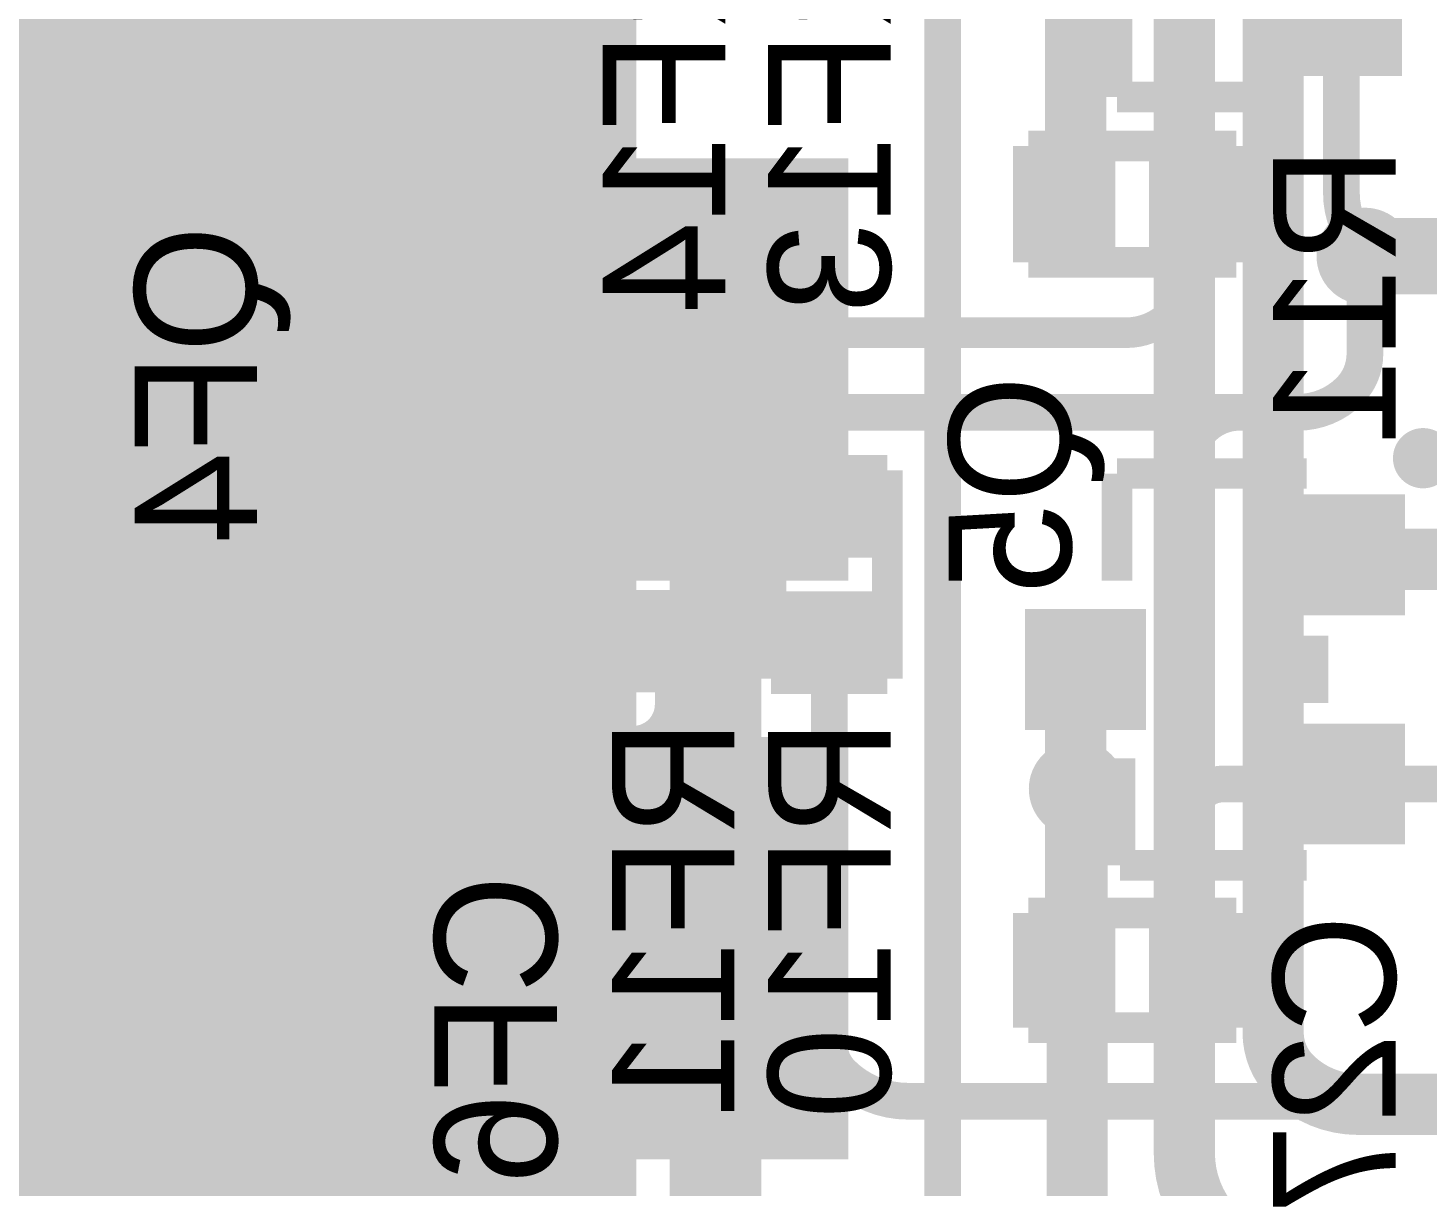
# Model space of a CAD drawing. Header units: millimetres. Extents: x 2.38 to 5.41, y 1.88 to 4.71.
# Drawn here: x 3.4032 to 3.8606, y 3.626 to 4.0045 of the extents above; entities that cross this region are included whole.
import ezdxf

# ---------------------------------------------------------------- set-up
doc = ezdxf.new("R2010")
doc.units = ezdxf.units.MM
doc.header["$MEASUREMENT"] = 0
for name, color, linetype in [('BottomLayer', 5, 'Continuous'), ('BottomOverlay', 54, 'Continuous'), ('BottomPaste', 16, 'Continuous'), ('BottomSolder', 6, 'Continuous'), ('MultiLayer', 9, 'Continuous'), ('TopLayer', 1, 'Continuous'), ('TopPaste', 8, 'Continuous'), ('TopSolder', 216, 'Continuous'), ('ViaHoleLayer', 16, 'Continuous')]:
    doc.layers.add(name, color=color, linetype=linetype)

# ---------------------------------------------------------------- blocks, each defined once
blk = doc.blocks.new('UC200T_37')
at = {"layer": 'TopLayer'}
for points in [[(-0.3622, 0.12402), (-0.28346, 0.12402), (-0.3622, 0.25394), (-0.28346, 0.25394)], [(-0.23622, 0.12402), (-0.15748, 0.12402), (-0.23622, 0.25394), (-0.15748, 0.25394)], [(-0.10236, 0.12402), (-0.02362, 0.12402), (-0.10236, 0.25394), (-0.02362, 0.25394)], [(-0.3622, -0.06496), (-0.28346, -0.06496), (-0.3622, 0.06496), (-0.28346, 0.06496)], [(-0.23622, -0.06496), (-0.15748, -0.06496), (-0.23622, 0.06496), (-0.15748, 0.06496)]]:
    blk.add_solid(points, dxfattribs=at)
at = {"layer": 'TopPaste'}
for points in [[(-0.3622, 0.12402), (-0.28346, 0.12402), (-0.3622, 0.25394), (-0.28346, 0.25394)], [(-0.23622, 0.12402), (-0.15748, 0.12402), (-0.23622, 0.25394), (-0.15748, 0.25394)], [(-0.10236, 0.12402), (-0.02362, 0.12402), (-0.10236, 0.25394), (-0.02362, 0.25394)], [(-0.3622, -0.06496), (-0.28346, -0.06496), (-0.3622, 0.06496), (-0.28346, 0.06496)], [(-0.23622, -0.06496), (-0.15748, -0.06496), (-0.23622, 0.06496), (-0.15748, 0.06496)]]:
    blk.add_solid(points, dxfattribs=at)
at = {"layer": 'TopSolder'}
for points in [[(-0.3662, 0.12002), (-0.27946, 0.12002), (-0.3662, 0.25794), (-0.27946, 0.25794)], [(-0.24022, 0.12002), (-0.15348, 0.12002), (-0.24022, 0.25794), (-0.15348, 0.25794)], [(-0.10636, 0.12002), (-0.01962, 0.12002), (-0.10636, 0.25794), (-0.01962, 0.25794)], [(-0.3662, -0.06896), (-0.27946, -0.06896), (-0.3662, 0.06896), (-0.27946, 0.06896)], [(-0.24022, -0.06896), (-0.15348, -0.06896), (-0.24022, 0.06896), (-0.15348, 0.06896)]]:
    blk.add_solid(points, dxfattribs=at)
blk = doc.blocks.new('R__0402_B_75')
at = {"layer": 'BottomLayer'}
for points in [[(-0.0275, 0.0125), (-0.0275, -0.0125), (-0.0095, 0.0125), (-0.0095, -0.0125)], [(0.0095, 0.0125), (0.0095, -0.0125), (0.0275, 0.0125), (0.0275, -0.0125)]]:
    blk.add_solid(points, dxfattribs=at)
at = {"layer": 'BottomOverlay', "const_width": 0.01}
for points in [[(-0.034, -0.019), (-0.034, 0.019)], [(0.034, 0.019), (-0.034, 0.019)], [(0.034, -0.019), (0.034, 0.019)], [(0.034, -0.019), (-0.034, -0.019)]]:
    blk.add_lwpolyline(points, dxfattribs=at)
at = {"layer": 'BottomPaste'}
for points in [[(-0.0275, 0.0125), (-0.0275, -0.0125), (-0.0095, 0.0125), (-0.0095, -0.0125)], [(0.0095, 0.0125), (0.0095, -0.0125), (0.0275, 0.0125), (0.0275, -0.0125)]]:
    blk.add_solid(points, dxfattribs=at)
at = {"layer": 'BottomSolder'}
for points in [[(-0.0315, 0.0165), (-0.0315, -0.0165), (-0.0055, 0.0165), (-0.0055, -0.0165)], [(0.0055, 0.0165), (0.0055, -0.0165), (0.0315, 0.0165), (0.0315, -0.0165)]]:
    blk.add_solid(points, dxfattribs=at)
blk = doc.blocks.new('R__0402_B_76')
at = {"layer": 'BottomLayer'}
for points in [[(-0.0275, 0.0125), (-0.0275, -0.0125), (-0.0095, 0.0125), (-0.0095, -0.0125)], [(0.0095, 0.0125), (0.0095, -0.0125), (0.0275, 0.0125), (0.0275, -0.0125)]]:
    blk.add_solid(points, dxfattribs=at)
at = {"layer": 'BottomOverlay', "const_width": 0.01}
for points in [[(-0.034, -0.019), (-0.034, 0.019)], [(0.034, 0.019), (-0.034, 0.019)], [(0.034, -0.019), (0.034, 0.019)], [(0.034, -0.019), (-0.034, -0.019)]]:
    blk.add_lwpolyline(points, dxfattribs=at)
at = {"layer": 'BottomPaste'}
for points in [[(-0.0275, 0.0125), (-0.0275, -0.0125), (-0.0095, 0.0125), (-0.0095, -0.0125)], [(0.0095, 0.0125), (0.0095, -0.0125), (0.0275, 0.0125), (0.0275, -0.0125)]]:
    blk.add_solid(points, dxfattribs=at)
at = {"layer": 'BottomSolder'}
for points in [[(-0.0315, 0.0165), (-0.0315, -0.0165), (-0.0055, 0.0165), (-0.0055, -0.0165)], [(0.0055, 0.0165), (0.0055, -0.0165), (0.0315, 0.0165), (0.0315, -0.0165)]]:
    blk.add_solid(points, dxfattribs=at)
blk = doc.blocks.new('R__0402_B_104')
at = {"layer": 'BottomLayer'}
for points in [[(-0.0275, 0.0125), (-0.0275, -0.0125), (-0.0095, 0.0125), (-0.0095, -0.0125)], [(0.0095, 0.0125), (0.0095, -0.0125), (0.0275, 0.0125), (0.0275, -0.0125)]]:
    blk.add_solid(points, dxfattribs=at)
at = {"layer": 'BottomOverlay', "const_width": 0.01}
for points in [[(-0.034, -0.019), (-0.034, 0.019)], [(-0.034, 0.019), (0.034, 0.019)], [(0.034, -0.019), (0.034, 0.019)], [(-0.034, -0.019), (0.034, -0.019)]]:
    blk.add_lwpolyline(points, dxfattribs=at)
at = {"layer": 'BottomPaste'}
for points in [[(-0.0275, 0.0125), (-0.0275, -0.0125), (-0.0095, 0.0125), (-0.0095, -0.0125)], [(0.0095, 0.0125), (0.0095, -0.0125), (0.0275, 0.0125), (0.0275, -0.0125)]]:
    blk.add_solid(points, dxfattribs=at)
at = {"layer": 'BottomSolder'}
for points in [[(-0.0315, 0.0165), (-0.0315, -0.0165), (-0.0055, 0.0165), (-0.0055, -0.0165)], [(0.0055, 0.0165), (0.0055, -0.0165), (0.0315, 0.0165), (0.0315, -0.0165)]]:
    blk.add_solid(points, dxfattribs=at)
blk = doc.blocks.new('SOT23_3_B_113')
at = {"layer": 'BottomLayer'}
for points in [[(-0.02166, 0.05807), (-0.05316, 0.05807), (-0.02166, 0.02657), (-0.05316, 0.02657)], [(0.05314, 0.05807), (0.02165, 0.05807), (0.05314, 0.02657), (0.02165, 0.02657)], [(0.01574, -0.02657), (-0.01575, -0.02657), (0.01574, -0.05807), (-0.01575, -0.05807)]]:
    blk.add_solid(points, dxfattribs=at)
at = {"layer": 'BottomOverlay'}
for points, const_width in [([(-0.06409, 0.068, 1), (-0.07393, 0.068, 1)], 0.00984), ([(-0.07639, 0.068, 1), (-0.07147, 0.068, 1)], 0.00492), ([(-0.06655, 0.068, 1), (-0.06162, 0.068, 1)], 0.00492)]:
    blk.add_lwpolyline(points, format="xyb", close=True, dxfattribs=dict(at, const_width=const_width))
at = {"layer": 'BottomOverlay', "const_width": 0.01}
for points in [[(0.01099, 0.032), (-0.01101, 0.032)], [(-0.06401, -0.032), (-0.06401, 0.03)], [(0.06399, -0.031), (0.06399, 0.03)], [(-0.02901, -0.032), (-0.06401, -0.032)], [(0.06399, -0.031), (0.02899, -0.031)]]:
    blk.add_lwpolyline(points, dxfattribs=at)
at = {"layer": 'BottomPaste'}
for points in [[(-0.02166, 0.05807), (-0.05316, 0.05807), (-0.02166, 0.02657), (-0.05316, 0.02657)], [(0.05314, 0.05807), (0.02165, 0.05807), (0.05314, 0.02657), (0.02165, 0.02657)], [(0.01574, -0.02657), (-0.01575, -0.02657), (0.01574, -0.05807), (-0.01575, -0.05807)]]:
    blk.add_solid(points, dxfattribs=at)
at = {"layer": 'BottomSolder'}
for points in [[(-0.01766, 0.06207), (-0.05716, 0.06207), (-0.01766, 0.02257), (-0.05716, 0.02257)], [(0.05714, 0.06207), (0.01765, 0.06207), (0.05714, 0.02257), (0.01765, 0.02257)], [(0.01974, -0.02257), (-0.01975, -0.02257), (0.01974, -0.06207), (-0.01975, -0.06207)]]:
    blk.add_solid(points, dxfattribs=at)
blk = doc.blocks.new('SOT23_3_B_114')
at = {"layer": 'BottomLayer'}
for points in [[(-0.02166, 0.05807), (-0.05316, 0.05807), (-0.02166, 0.02657), (-0.05316, 0.02657)], [(0.05314, 0.05807), (0.02165, 0.05807), (0.05314, 0.02657), (0.02165, 0.02657)], [(0.01574, -0.02657), (-0.01575, -0.02657), (0.01574, -0.05807), (-0.01575, -0.05807)]]:
    blk.add_solid(points, dxfattribs=at)
at = {"layer": 'BottomOverlay'}
for points, const_width in [([(-0.06409, 0.068, 1), (-0.07393, 0.068, 1)], 0.00984), ([(-0.07639, 0.068, 1), (-0.07147, 0.068, 1)], 0.00492), ([(-0.06655, 0.068, 1), (-0.06162, 0.068, 1)], 0.00492)]:
    blk.add_lwpolyline(points, format="xyb", close=True, dxfattribs=dict(at, const_width=const_width))
at = {"layer": 'BottomOverlay', "const_width": 0.01}
for points in [[(0.01099, 0.032), (-0.01101, 0.032)], [(-0.06401, -0.032), (-0.06401, 0.03)], [(0.06399, -0.031), (0.06399, 0.03)], [(-0.02901, -0.032), (-0.06401, -0.032)], [(0.06399, -0.031), (0.02899, -0.031)]]:
    blk.add_lwpolyline(points, dxfattribs=at)
at = {"layer": 'BottomPaste'}
for points in [[(-0.02166, 0.05807), (-0.05316, 0.05807), (-0.02166, 0.02657), (-0.05316, 0.02657)], [(0.05314, 0.05807), (0.02165, 0.05807), (0.05314, 0.02657), (0.02165, 0.02657)], [(0.01574, -0.02657), (-0.01575, -0.02657), (0.01574, -0.05807), (-0.01575, -0.05807)]]:
    blk.add_solid(points, dxfattribs=at)
at = {"layer": 'BottomSolder'}
for points in [[(-0.01766, 0.06207), (-0.05716, 0.06207), (-0.01766, 0.02257), (-0.05716, 0.02257)], [(0.05714, 0.06207), (0.01765, 0.06207), (0.05714, 0.02257), (0.01765, 0.02257)], [(0.01974, -0.02257), (-0.01975, -0.02257), (0.01974, -0.06207), (-0.01975, -0.06207)]]:
    blk.add_solid(points, dxfattribs=at)
blk = doc.blocks.new('SOT23_3_B_120')
at = {"layer": 'BottomLayer'}
for points in [[(-0.02166, 0.05807), (-0.05316, 0.05807), (-0.02166, 0.02657), (-0.05316, 0.02657)], [(0.05314, 0.05807), (0.02165, 0.05807), (0.05314, 0.02657), (0.02165, 0.02657)], [(0.01574, -0.02657), (-0.01575, -0.02657), (0.01574, -0.05807), (-0.01575, -0.05807)]]:
    blk.add_solid(points, dxfattribs=at)
at = {"layer": 'BottomOverlay'}
for points, const_width in [([(-0.06409, 0.068, 1), (-0.07393, 0.068, 1)], 0.00984), ([(-0.07639, 0.068, 1), (-0.07147, 0.068, 1)], 0.00492), ([(-0.06655, 0.068, 1), (-0.06162, 0.068, 1)], 0.00492)]:
    blk.add_lwpolyline(points, format="xyb", close=True, dxfattribs=dict(at, const_width=const_width))
at = {"layer": 'BottomOverlay', "const_width": 0.01}
for points in [[(0.01099, 0.032), (-0.01101, 0.032)], [(-0.06401, -0.032), (-0.06401, 0.03)], [(0.06399, -0.031), (0.06399, 0.03)], [(-0.02901, -0.032), (-0.06401, -0.032)], [(0.06399, -0.031), (0.02899, -0.031)]]:
    blk.add_lwpolyline(points, dxfattribs=at)
at = {"layer": 'BottomPaste'}
for points in [[(-0.02166, 0.05807), (-0.05316, 0.05807), (-0.02166, 0.02657), (-0.05316, 0.02657)], [(0.05314, 0.05807), (0.02165, 0.05807), (0.05314, 0.02657), (0.02165, 0.02657)], [(0.01574, -0.02657), (-0.01575, -0.02657), (0.01574, -0.05807), (-0.01575, -0.05807)]]:
    blk.add_solid(points, dxfattribs=at)
at = {"layer": 'BottomSolder'}
for points in [[(-0.01766, 0.06207), (-0.05716, 0.06207), (-0.01766, 0.02257), (-0.05716, 0.02257)], [(0.05714, 0.06207), (0.01765, 0.06207), (0.05714, 0.02257), (0.01765, 0.02257)], [(0.01974, -0.02257), (-0.01975, -0.02257), (0.01974, -0.06207), (-0.01975, -0.06207)]]:
    blk.add_solid(points, dxfattribs=at)
blk = doc.blocks.new('SOT23_3_B_121')
at = {"layer": 'BottomLayer'}
for points in [[(-0.02166, 0.05807), (-0.05316, 0.05807), (-0.02166, 0.02657), (-0.05316, 0.02657)], [(0.05314, 0.05807), (0.02165, 0.05807), (0.05314, 0.02657), (0.02165, 0.02657)], [(0.01574, -0.02657), (-0.01575, -0.02657), (0.01574, -0.05807), (-0.01575, -0.05807)]]:
    blk.add_solid(points, dxfattribs=at)
at = {"layer": 'BottomOverlay'}
for points, const_width in [([(-0.06409, 0.068, 1), (-0.07393, 0.068, 1)], 0.00984), ([(-0.07639, 0.068, 1), (-0.07147, 0.068, 1)], 0.00492), ([(-0.06655, 0.068, 1), (-0.06162, 0.068, 1)], 0.00492)]:
    blk.add_lwpolyline(points, format="xyb", close=True, dxfattribs=dict(at, const_width=const_width))
at = {"layer": 'BottomOverlay', "const_width": 0.01}
for points in [[(0.01099, 0.032), (-0.01101, 0.032)], [(-0.06401, -0.032), (-0.06401, 0.03)], [(0.06399, -0.031), (0.06399, 0.03)], [(-0.02901, -0.032), (-0.06401, -0.032)], [(0.06399, -0.031), (0.02899, -0.031)]]:
    blk.add_lwpolyline(points, dxfattribs=at)
at = {"layer": 'BottomPaste'}
for points in [[(-0.02166, 0.05807), (-0.05316, 0.05807), (-0.02166, 0.02657), (-0.05316, 0.02657)], [(0.05314, 0.05807), (0.02165, 0.05807), (0.05314, 0.02657), (0.02165, 0.02657)], [(0.01574, -0.02657), (-0.01575, -0.02657), (0.01574, -0.05807), (-0.01575, -0.05807)]]:
    blk.add_solid(points, dxfattribs=at)
at = {"layer": 'BottomSolder'}
for points in [[(-0.01766, 0.06207), (-0.05716, 0.06207), (-0.01766, 0.02257), (-0.05716, 0.02257)], [(0.05714, 0.06207), (0.01765, 0.06207), (0.05714, 0.02257), (0.01765, 0.02257)], [(0.01974, -0.02257), (-0.01975, -0.02257), (0.01974, -0.06207), (-0.01975, -0.06207)]]:
    blk.add_solid(points, dxfattribs=at)
blk = doc.blocks.new('C__0402_B_150')
at = {"layer": 'BottomLayer'}
for points in [[(-0.0275, 0.0125), (-0.0275, -0.0125), (-0.0095, 0.0125), (-0.0095, -0.0125)], [(0.0095, 0.0125), (0.0095, -0.0125), (0.0275, 0.0125), (0.0275, -0.0125)]]:
    blk.add_solid(points, dxfattribs=at)
at = {"layer": 'BottomOverlay', "const_width": 0.01}
for points in [[(-0.034, 0.019), (-0.034, -0.0185)], [(0.034, 0.019), (-0.034, 0.019)], [(0.034, 0.019), (0.034, -0.0185)], [(0.034, -0.0185), (-0.034, -0.0185)]]:
    blk.add_lwpolyline(points, dxfattribs=at)
at = {"layer": 'BottomPaste'}
for points in [[(-0.0275, 0.0125), (-0.0275, -0.0125), (-0.0095, 0.0125), (-0.0095, -0.0125)], [(0.0095, 0.0125), (0.0095, -0.0125), (0.0275, 0.0125), (0.0275, -0.0125)]]:
    blk.add_solid(points, dxfattribs=at)
at = {"layer": 'BottomSolder'}
for points in [[(-0.0315, 0.0165), (-0.0315, -0.0165), (-0.0055, 0.0165), (-0.0055, -0.0165)], [(0.0055, 0.0165), (0.0055, -0.0165), (0.0315, 0.0165), (0.0315, -0.0165)]]:
    blk.add_solid(points, dxfattribs=at)
blk = doc.blocks.new('C__0402_B_164')
at = {"layer": 'BottomLayer'}
for points in [[(-0.0275, 0.0125), (-0.0275, -0.0125), (-0.0095, 0.0125), (-0.0095, -0.0125)], [(0.0095, 0.0125), (0.0095, -0.0125), (0.0275, 0.0125), (0.0275, -0.0125)]]:
    blk.add_solid(points, dxfattribs=at)
at = {"layer": 'BottomOverlay', "const_width": 0.01}
for points in [[(-0.034, 0.019), (-0.034, -0.0185)], [(0.034, 0.019), (-0.034, 0.019)], [(0.034, 0.019), (0.034, -0.0185)], [(0.034, -0.0185), (-0.034, -0.0185)]]:
    blk.add_lwpolyline(points, dxfattribs=at)
at = {"layer": 'BottomPaste'}
for points in [[(-0.0275, 0.0125), (-0.0275, -0.0125), (-0.0095, 0.0125), (-0.0095, -0.0125)], [(0.0095, 0.0125), (0.0095, -0.0125), (0.0275, 0.0125), (0.0275, -0.0125)]]:
    blk.add_solid(points, dxfattribs=at)
at = {"layer": 'BottomSolder'}
for points in [[(-0.0315, 0.0165), (-0.0315, -0.0165), (-0.0055, 0.0165), (-0.0055, -0.0165)], [(0.0055, 0.0165), (0.0055, -0.0165), (0.0315, 0.0165), (0.0315, -0.0165)]]:
    blk.add_solid(points, dxfattribs=at)

msp = doc.modelspace()

# ---------------------------------------------------------------- linework, layer by layer
at = {"layer": 'BottomLayer'}
for points, const_width in [([(3.442, 3.95), (3.442, 4.4472)], 0.01), ([(3.415, 3.957), (3.415, 4.412)], 0.012), ([(3.7455, 3.947), (3.7455, 4.04383)], 0.02), ([(3.83232, 4.0086), (3.83232, 4.03232)], 0.012), ([(3.83232, 3.95053), (3.83232, 4.0086)], 0.012), ([(3.7825, 3.9255), (3.7825, 3.947)], 0.01), ([(3.84, 3.89807), (3.84, 3.929)], 0.012), ([(3.487, 3.905), (3.762, 3.905)], 0.01), ([(3.387, 3.879), (3.799, 3.879)], 0.012), ([(3.799, 3.879), (3.8181, 3.879)], 0.012), ([(3.782, 3.698), (3.782, 3.862)], 0.012), ([(3.56332, 3.84441), (3.66409, 3.84441)], 0.02), ([(3.83473, 3.831), (3.939, 3.831)], 0.02), ([(3.47246, 3.80442), (3.47318, 3.80544)], 0.02), ([(3.47406, 3.80633), (3.47509, 3.80704)], 0.02), ([(3.47509, 3.80704), (3.47622, 3.80757)], 0.02), ([(3.47622, 3.80757), (3.47743, 3.8079)], 0.02), ([(3.47743, 3.8079), (3.47868, 3.80801)], 0.02), ([(3.4715, 3.80083), (3.47161, 3.80208)], 0.02), ([(3.47161, 3.80208), (3.47193, 3.80328)], 0.02), ([(3.47193, 3.80328), (3.47246, 3.80442)], 0.02), ([(3.614, 3.7836), (3.614, 3.808)], 0.012), ([(3.665, 3.67266), (3.665, 3.8075)], 0.012), ([(3.7455, 3.79183), (3.74555, 3.79238)], 0.02), ([(3.7455, 3.7005), (3.7455, 3.79183)], 0.02), ([(3.74555, 3.79238), (3.74569, 3.79292)], 0.02), ([(3.74569, 3.79292), (3.74593, 3.79342)], 0.02), ([(3.74593, 3.79342), (3.74624, 3.79387)], 0.02), ([(3.74663, 3.79426), (3.74709, 3.79458)], 0.02), ([(3.74709, 3.79458), (3.74759, 3.79481)], 0.02), ([(3.74759, 3.79481), (3.74813, 3.79496)], 0.02), ([(3.74813, 3.79496), (3.74868, 3.79501)], 0.02), ([(3.74868, 3.79501), (3.74868, 3.79501)], 0.02), ([(3.563, 3.7269), (3.563, 3.771)], 0.012), ([(3.56332, 3.7706), (3.601, 3.7706)], 0.012), ([(3.79356, 3.7576), (3.83332, 3.7576)], 0.012), ([(3.83332, 3.7576), (3.87216, 3.7576)], 0.012), ([(3.444, 3.709), (3.4715, 3.709)], 0.02), ([(3.5085, 3.709), (3.5451, 3.709)], 0.012), ([(3.7455, 3.697), (3.7455, 3.7005)], 0.01), ([(3.69073, 3.654), (4.014, 3.654)], 0.012)]:
    msp.add_lwpolyline(points, dxfattribs=dict(at, const_width=const_width))
for points, const_width in [([(3.415, 3.957, -0.414214), (3.366, 3.908)], 0.012), ([(3.487, 3.905, -0.414214), (3.442, 3.95)], 0.01), ([(3.84, 3.932, -0.198912), (3.83232, 3.95053)], 0.012), ([(3.7825, 3.9255, -0.414214), (3.762, 3.905)], 0.01), ([(3.84, 3.89807, -0.198912), (3.835, 3.886)], 0.012), ([(3.835, 3.886, -0.198912), (3.8181, 3.879)], 0.012), ([(3.782, 3.862, -0.414214), (3.799, 3.879)], 0.012), ([(3.83473, 3.831, -0.414214), (3.83332, 3.83241)], 0.02), ([(3.47246, 3.80442, -0.043661), (3.47318, 3.80544)], 0.02), ([(3.47318, 3.80544, -0.04366), (3.47406, 3.80633)], 0.02), ([(3.47406, 3.80633, -0.043662), (3.47509, 3.80704)], 0.02), ([(3.47509, 3.80704, -0.04366), (3.47622, 3.80757)], 0.02), ([(3.47622, 3.80757, -0.04366), (3.47743, 3.8079)], 0.02), ([(3.47743, 3.8079, -0.043662), (3.47868, 3.80801)], 0.02), ([(3.4715, 3.80083, -0.043661), (3.47161, 3.80208)], 0.02), ([(3.47161, 3.80208, -0.04366), (3.47193, 3.80328)], 0.02), ([(3.47193, 3.80328, -0.043659), (3.47246, 3.80442)], 0.02), ([(3.7455, 3.79183, -0.043662), (3.74555, 3.79238)], 0.02), ([(3.74555, 3.79238, -0.043658), (3.74569, 3.79292)], 0.02), ([(3.74569, 3.79292, -0.043658), (3.74593, 3.79342)], 0.02), ([(3.74593, 3.79342, -0.043661), (3.74624, 3.79387)], 0.02), ([(3.74624, 3.79387, -0.04366), (3.74663, 3.79426)], 0.02), ([(3.74663, 3.79426, -0.043666), (3.74709, 3.79458)], 0.02), ([(3.74709, 3.79458, -0.04366), (3.74759, 3.79481)], 0.02), ([(3.74759, 3.79481, -0.043664), (3.74813, 3.79496)], 0.02), ([(3.74813, 3.79496, -0.04366), (3.74868, 3.79501)], 0.02), ([(3.614, 3.7836, -0.414214), (3.601, 3.7706)], 0.012), ([(3.78281, 3.74686, -0.414214), (3.79356, 3.7576)], 0.012), ([(3.563, 3.7269, -0.414214), (3.5451, 3.709)], 0.012), ([(3.351, 3.616, -0.414214), (3.444, 3.709)], 0.02), ([(3.784, 3.696, -0.414214), (3.782, 3.698)], 0.012), ([(3.669, 3.663, -0.198912), (3.665, 3.67266)], 0.012), ([(3.69073, 3.654, -0.198912), (3.669, 3.663)], 0.012)]:
    msp.add_lwpolyline(points, format="xyb", dxfattribs=dict(at, const_width=const_width))
for points, const_width in [([(3.412, 3.957, 1), (3.418, 3.957, 1)], 0.006), ([(3.4395, 3.95, 1), (3.4445, 3.95, 1)], 0.005), ([(3.82932, 3.95053, 1), (3.83532, 3.95053, 1)], 0.006), ([(3.83409, 3.93, 1), (3.84591, 3.93, 1)], 0.01181), ([(3.837, 3.932, 1), (3.843, 3.932, 1)], 0.006), ([(3.78, 3.9255, 1), (3.785, 3.9255, 1)], 0.005), ([(3.4845, 3.905, 1), (3.4895, 3.905, 1)], 0.005), ([(3.7595, 3.905, 1), (3.7645, 3.905, 1)], 0.005), ([(3.837, 3.89807, 1), (3.843, 3.89807, 1)], 0.006), ([(3.832, 3.886, 1), (3.838, 3.886, 1)], 0.006), ([(3.832, 3.886, 1), (3.838, 3.886, 1)], 0.006), ([(3.796, 3.879, 1), (3.802, 3.879, 1)], 0.006), ([(3.8151, 3.879, 1), (3.8211, 3.879, 1)], 0.006), ([(3.779, 3.862, 1), (3.785, 3.862, 1)], 0.006), ([(3.82832, 3.83241, 1), (3.83832, 3.83241, 1)], 0.01), ([(3.82973, 3.831, 1), (3.83973, 3.831, 1)], 0.01), ([(3.46818, 3.80544, 1), (3.47818, 3.80544, 1)], 0.01), ([(3.46818, 3.80544, 1), (3.47818, 3.80544, 1)], 0.01), ([(3.46906, 3.80633, 1), (3.47906, 3.80633, 1)], 0.01), ([(3.46906, 3.80633, 1), (3.47906, 3.80633, 1)], 0.01), ([(3.47009, 3.80704, 1), (3.48009, 3.80704, 1)], 0.01), ([(3.47009, 3.80704, 1), (3.48009, 3.80704, 1)], 0.01), ([(3.47122, 3.80757, 1), (3.48122, 3.80757, 1)], 0.01), ([(3.47122, 3.80757, 1), (3.48122, 3.80757, 1)], 0.01), ([(3.47243, 3.8079, 1), (3.48243, 3.8079, 1)], 0.01), ([(3.47243, 3.8079, 1), (3.48243, 3.8079, 1)], 0.01), ([(3.47368, 3.80801, 1), (3.48368, 3.80801, 1)], 0.01), ([(3.4665, 3.80083, 1), (3.4765, 3.80083, 1)], 0.01), ([(3.46661, 3.80208, 1), (3.47661, 3.80208, 1)], 0.01), ([(3.46661, 3.80208, 1), (3.47661, 3.80208, 1)], 0.01), ([(3.46693, 3.80328, 1), (3.47693, 3.80328, 1)], 0.01), ([(3.46693, 3.80328, 1), (3.47693, 3.80328, 1)], 0.01), ([(3.46746, 3.80442, 1), (3.47746, 3.80442, 1)], 0.01), ([(3.46746, 3.80442, 1), (3.47746, 3.80442, 1)], 0.01), ([(3.7405, 3.79183, 1), (3.7505, 3.79183, 1)], 0.01), ([(3.74055, 3.79238, 1), (3.75055, 3.79238, 1)], 0.01), ([(3.74055, 3.79238, 1), (3.75055, 3.79238, 1)], 0.01), ([(3.74069, 3.79292, 1), (3.75069, 3.79292, 1)], 0.01), ([(3.74069, 3.79292, 1), (3.75069, 3.79292, 1)], 0.01), ([(3.74093, 3.79342, 1), (3.75093, 3.79342, 1)], 0.01), ([(3.74093, 3.79342, 1), (3.75093, 3.79342, 1)], 0.01), ([(3.74124, 3.79387, 1), (3.75124, 3.79387, 1)], 0.01), ([(3.74124, 3.79387, 1), (3.75124, 3.79387, 1)], 0.01), ([(3.74163, 3.79426, 1), (3.75163, 3.79426, 1)], 0.01), ([(3.74163, 3.79426, 1), (3.75163, 3.79426, 1)], 0.01), ([(3.74209, 3.79458, 1), (3.75209, 3.79458, 1)], 0.01), ([(3.74209, 3.79458, 1), (3.75209, 3.79458, 1)], 0.01), ([(3.74259, 3.79481, 1), (3.75259, 3.79481, 1)], 0.01), ([(3.74259, 3.79481, 1), (3.75259, 3.79481, 1)], 0.01), ([(3.74313, 3.79496, 1), (3.75313, 3.79496, 1)], 0.01), ([(3.74313, 3.79496, 1), (3.75313, 3.79496, 1)], 0.01), ([(3.74368, 3.79501, 1), (3.75368, 3.79501, 1)], 0.01), ([(3.611, 3.7836, 1), (3.617, 3.7836, 1)], 0.006), ([(3.598, 3.7706, 1), (3.604, 3.7706, 1)], 0.006), ([(3.74009, 3.756, 1), (3.75191, 3.756, 1)], 0.01181), ([(3.79056, 3.7576, 1), (3.79656, 3.7576, 1)], 0.006), ([(3.77981, 3.74686, 1), (3.78581, 3.74686, 1)], 0.006), ([(3.56, 3.7269, 1), (3.566, 3.7269, 1)], 0.006), ([(3.55309, 3.716, 1), (3.56491, 3.716, 1)], 0.01181), ([(3.439, 3.709, 1), (3.449, 3.709, 1)], 0.01), ([(3.5421, 3.709, 1), (3.5481, 3.709, 1)], 0.006), ([(3.779, 3.698, 1), (3.785, 3.698, 1)], 0.006), ([(3.781, 3.696, 1), (3.787, 3.696, 1)], 0.006), ([(3.662, 3.67266, 1), (3.668, 3.67266, 1)], 0.006), ([(3.666, 3.663, 1), (3.672, 3.663, 1)], 0.006), ([(3.666, 3.663, 1), (3.672, 3.663, 1)], 0.006), ([(3.68773, 3.654, 1), (3.69373, 3.654, 1)], 0.006)]:
    msp.add_lwpolyline(points, format="xyb", close=True, dxfattribs=dict(at, const_width=const_width))
msp.add_solid([(3.456, 3.695), (3.487, 3.695), (3.456, 3.824), (3.487, 3.824)], dxfattribs=at)
at = {"layer": 'BottomSolder', "const_width": 0.01581}
for points in [[(3.83209, 3.93, 1), (3.84791, 3.93, 1)], [(3.73809, 3.756, 1), (3.75391, 3.756, 1)], [(3.55109, 3.716, 1), (3.56691, 3.716, 1)]]:
    msp.add_lwpolyline(points, format="xyb", close=True, dxfattribs=at)
at = {"layer": 'MultiLayer', "const_width": 0.01181}
for points in [[(3.83409, 3.93, 1), (3.84591, 3.93, 1)], [(3.74009, 3.756, 1), (3.75191, 3.756, 1)], [(3.55309, 3.716, 1), (3.56491, 3.716, 1)]]:
    msp.add_lwpolyline(points, format="xyb", close=True, dxfattribs=at)
at = {"layer": 'TopLayer'}
for points, const_width in [([(3.81, 3.67649), (3.81, 4.359)], 0.02), ([(3.702, 3.57428), (3.702, 4.227)], 0.012), ([(3.781, 3.637), (3.781, 4.123)], 0.02), ([(3.84, 3.93), (3.92353, 3.93)], 0.025), ([(2.98413, 3.891), (3.62569, 3.891)], 0.03), ([(3.62783, 3.705), (3.62783, 3.87728)], 0.03), ([(3.746, 3.591), (3.746, 3.756)], 0.02), ([(2.98311, 3.705), (3.62783, 3.705)], 0.03), ([(3.62783, 3.70405), (3.62783, 3.705)], 0.03), ([(3.62783, 3.51507), (3.62783, 3.70405)], 0.03), ([(3.83773, 3.653), (3.931, 3.653)], 0.02)]:
    msp.add_lwpolyline(points, dxfattribs=dict(at, const_width=const_width))
for points, const_width in [([(3.83409, 3.93, 1), (3.84591, 3.93, 1)], 0.01181), ([(3.74009, 3.756, 1), (3.75191, 3.756, 1)], 0.01181), ([(3.55309, 3.716, 1), (3.56491, 3.716, 1)], 0.01181), ([(3.805, 3.67649, 1), (3.815, 3.67649, 1)], 0.01), ([(3.811, 3.662, 1), (3.821, 3.662, 1)], 0.01), ([(3.811, 3.662, 1), (3.821, 3.662, 1)], 0.01), ([(3.83273, 3.653, 1), (3.84273, 3.653, 1)], 0.01), ([(3.776, 3.637, 1), (3.786, 3.637, 1)], 0.01)]:
    msp.add_lwpolyline(points, format="xyb", close=True, dxfattribs=dict(at, const_width=const_width))
at = {"layer": 'TopLayer', "const_width": 0.02}
for points in [[(3.816, 3.662, -0.198912), (3.81, 3.67649)], [(3.83773, 3.653, -0.198912), (3.816, 3.662)], [(3.8167, 3.6013, -0.414214), (3.781, 3.637)]]:
    msp.add_lwpolyline(points, format="xyb", dxfattribs=at)
at = {"layer": 'TopLayer'}
msp.add_solid([(3.009, 3.543), (3.602, 3.543), (3.009, 4.219), (3.602, 4.219)], dxfattribs=at)
at = {"layer": 'TopSolder', "const_width": 0.01581}
for points in [[(3.83209, 3.93, 1), (3.84791, 3.93, 1)], [(3.73809, 3.756, 1), (3.75391, 3.756, 1)], [(3.55109, 3.716, 1), (3.56691, 3.716, 1)]]:
    msp.add_lwpolyline(points, format="xyb", close=True, dxfattribs=at)
at = {"layer": 'ViaHoleLayer', "const_width": 0.00591}
for points in [[(3.83705, 3.93, 1), (3.84295, 3.93, 1)], [(3.74305, 3.756, 1), (3.74895, 3.756, 1)], [(3.55605, 3.716, 1), (3.56195, 3.716, 1)]]:
    msp.add_lwpolyline(points, format="xyb", close=True, dxfattribs=at)

# ---------------------------------------------------------------- block references
for name, p, rotation in [('UC200T_37', (3.30499, 3.89302), 180), ('SOT23_3_B_113', (3.51868, 4.0704), 270), ('SOT23_3_B_121', (3.79, 4.046), 270), ('R__0402_B_104', (3.764, 3.947), 360), ('SOT23_3_B_114', (3.521, 3.808), 270), ('SOT23_3_B_120', (3.791, 3.795), 270), ('R__0402_B_75', (3.614, 3.8265), 270), ('R__0402_B_76', (3.665, 3.826), 270), ('C__0402_B_150', (3.49, 3.709), 180), ('C__0402_B_164', (3.764, 3.697), 180)]:
    msp.add_blockref(name, p, dxfattribs=dict(rotation=rotation))

# ---------------------------------------------------------------- texts
at = {"layer": 'BottomOverlay', "text_generation_flag": 2}
for s, p in [('RF14', (3.631, 4.042)), ('RF13', (3.685, 4.042)), ('R11', (3.85, 3.966)), ('QF4', (3.478, 3.94)), ('Q5', (3.744, 3.891)), ('RF11', (3.634, 3.779)), ('RF10', (3.685, 3.779)), ('CF6', (3.576, 3.728)), ('C27', (3.85, 3.715))]:
    msp.add_text(s, height=0.04, rotation=90, dxfattribs=at).set_placement(p)

doc.saveas('drawing.dxf')
